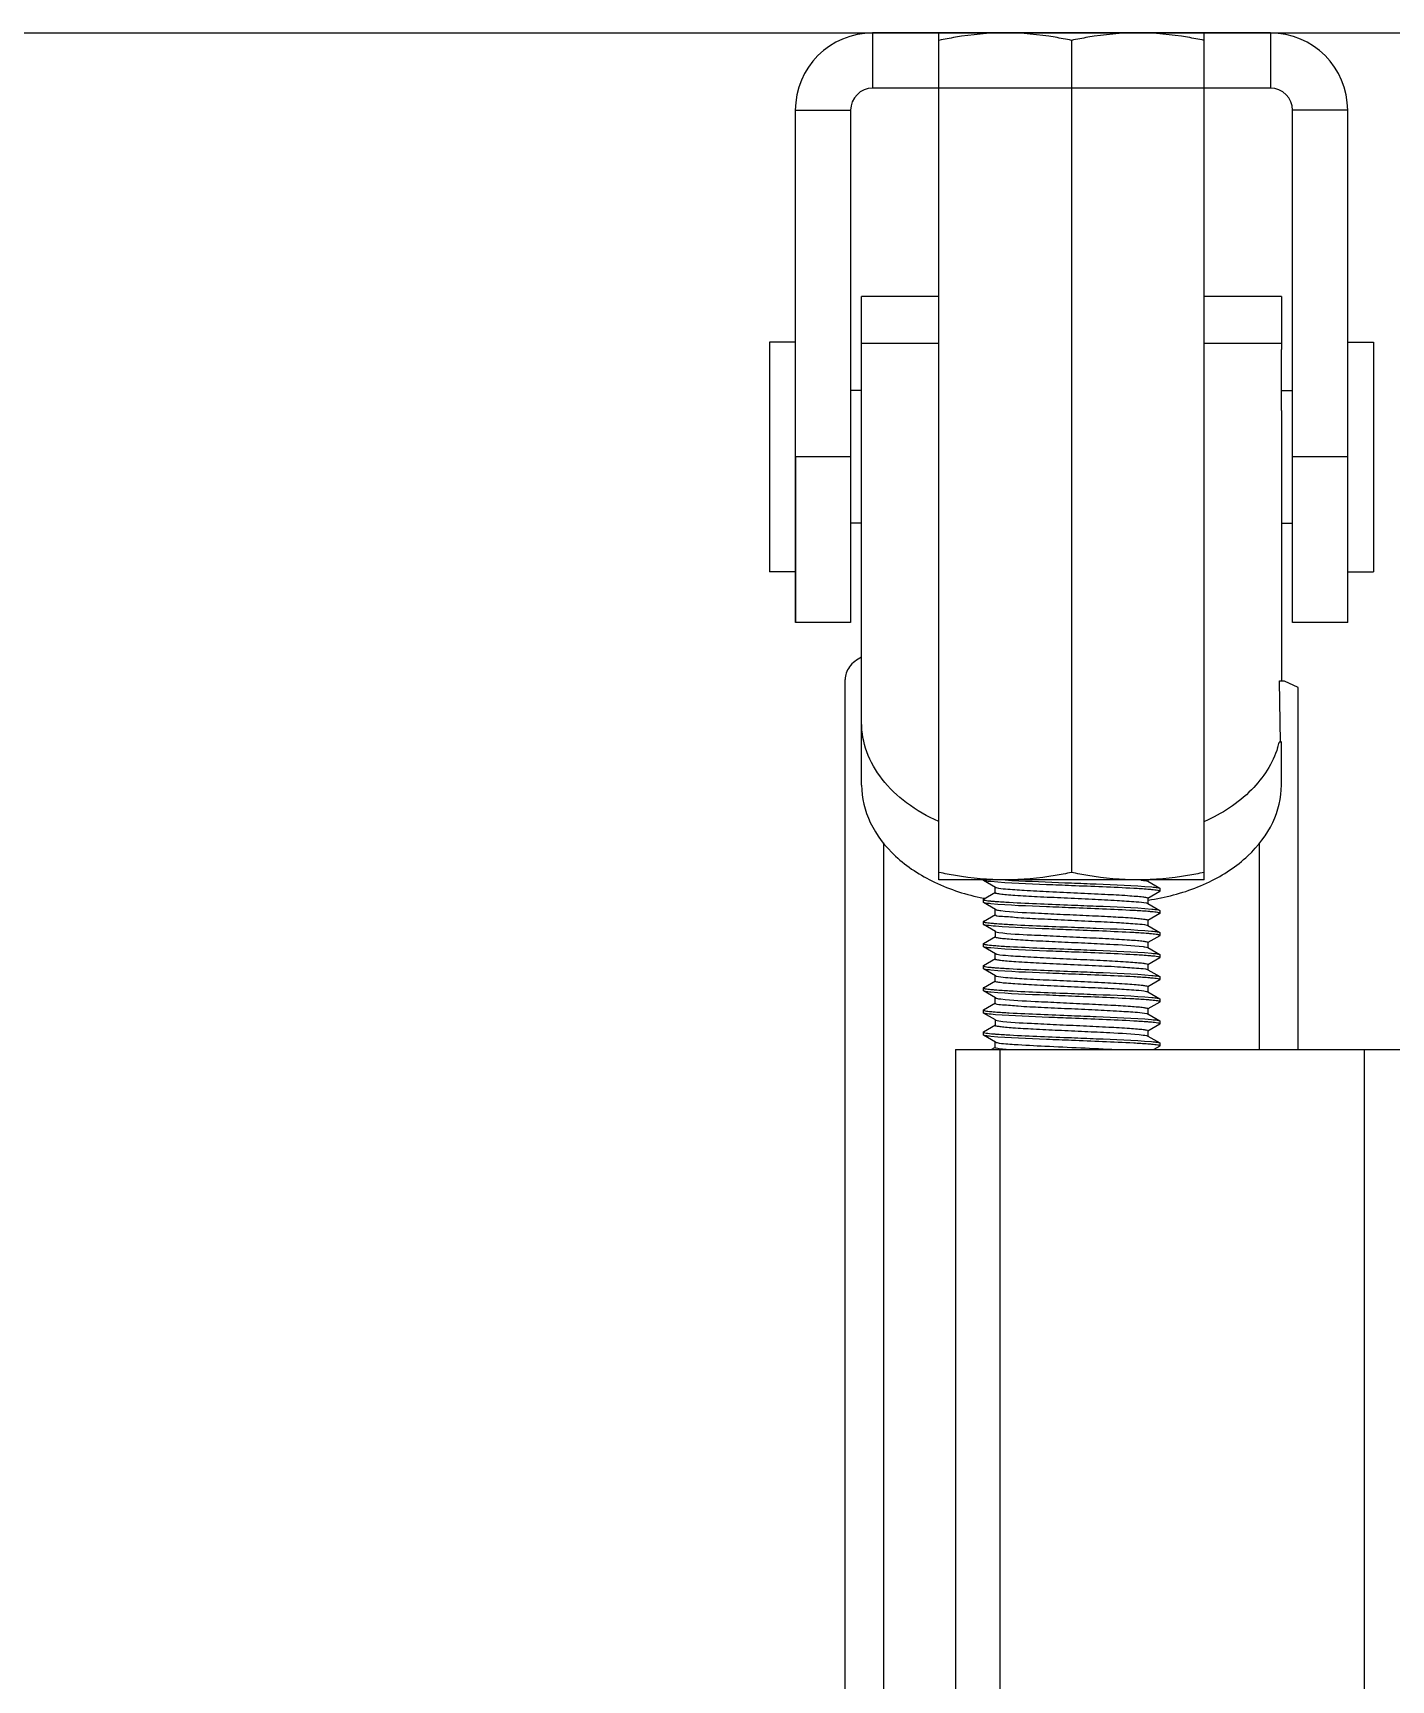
# Model space of a CAD drawing. Extents: x -427546 to -314919, y 698702 to 968782.
# Drawn here: x -418439 to -417811, y 895499 to 896260 of the extents above; entities that cross this region are included whole.
import ezdxf

# ---------------------------------------------------------------- set-up
doc = ezdxf.new("R2010")
doc.units = 0
doc.header["$LTSCALE"] = 1000
doc.header["$MEASUREMENT"] = 0
doc.layers.get('0').update_dxf_attribs({"linetype": 'CONTINUOUS'})
doc.layers.add('BZ', color=2, linetype='CONTINUOUS')

msp = doc.modelspace()

# ---------------------------------------------------------------- linework, layer by layer
for p, q in [((-417866.57, 896260.43), (-418050.57, 896260.43)), ((-418050.57, 896260.43), (-418050.57, 896234.87)), ((-417897.24, 896260.43), (-418019.9, 896260.43)), ((-418019.9, 895868.75), (-418019.9, 896260.43)), ((-417958.57, 896256.97), (-417958.57, 895872.21)), ((-417897.24, 895868.75), (-417897.24, 896260.43)), ((-417866.57, 896260.43), (-417866.57, 896234.87)), ((-417866.57, 896234.87), (-418050.57, 896234.87)), ((-418086.34, 896224.65), (-418060.79, 896224.65)), ((-418086.34, 895987.72), (-418086.34, 896224.65)), ((-418060.79, 896224.65), (-418060.79, 895987.72)), ((-417856.35, 896124.3), (-417856.35, 896224.65)), ((-417830.79, 896224.65), (-417856.35, 896224.65)), ((-417830.79, 895987.72), (-417830.79, 896224.65)), ((-418055.68, 895941.51), (-418055.68, 896138.5)), ((-418019.9, 896138.49), (-418055.68, 896138.49)), ((-417861.46, 896138.49), (-417897.24, 896138.49)), ((-417861.46, 896138.49), (-417861.46, 896114.08)), ((-417856.35, 896073.19), (-417856.35, 896124.3)), ((-418086.34, 896117.5), (-418098.35, 896117.5)), ((-418098.35, 896117.5), (-418098.35, 896011.27)), ((-418019.9, 896116.79), (-418055.68, 896116.79)), ((-417861.46, 896116.79), (-417897.24, 896116.79)), ((-417830.79, 896117.5), (-417818.79, 896117.5)), ((-417818.79, 896117.5), (-417818.79, 896011.27)), ((-417861.46, 896085.81), (-417861.46, 896114.08)), ((-418055.68, 896095.05), (-418060.79, 896095.05)), ((-417861.46, 896095.05), (-417856.35, 896095.05)), ((-417861.46, 896085.81), (-417861.46, 895960.75)), ((-417856.35, 895987.72), (-417856.35, 896073.19)), ((-418060.79, 896064.39), (-418086.34, 896064.39)), ((-418086.34, 896064.39), (-418086.34, 895987.72)), ((-417830.79, 896064.39), (-417856.35, 896064.39)), ((-418055.68, 896033.72), (-418060.79, 896033.72)), ((-417861.46, 896033.72), (-417856.35, 896033.72)), ((-418086.34, 896011.27), (-418098.35, 896011.27)), ((-417830.79, 896011.27), (-417818.79, 896011.27)), ((-418060.79, 895987.72), (-418086.34, 895987.72)), ((-417830.79, 895987.72), (-417856.35, 895987.72)), ((-418063.34, 894247.59), (-418063.34, 895961.39)), ((-417861.95, 895932.48), (-417862.38, 895960.69)), ((-417862.31, 895960.75), (-417860.17, 895960.75)), ((-417859.99, 895960.67), (-417860.17, 895960.75)), ((-417853.79, 895957.68), (-417860.08, 895960.71)), ((-417860.01, 895960.66), (-417859.99, 895960.67)), ((-417853.79, 895919.86), (-417853.79, 895957.68)), ((-418055.68, 895912.6), (-418055.68, 895941.51)), ((-417897.13, 895932.85), (-417897.24, 895932.85)), ((-417861.33, 895932.48), (-417862.57, 895932.48)), ((-417862.53, 895932.46), (-417862.56, 895932.37)), ((-417861.46, 895912.6), (-417861.46, 895932.48)), ((-417853.79, 895790.3), (-417853.79, 895919.86)), ((-418045.45, 894471.37), (-418045.45, 895885.83)), ((-417871.68, 895790.3), (-417871.68, 895885.83)), ((-417897.24, 895868.75), (-418019.9, 895868.75)), ((-417999.36, 895868.52), (-417999.46, 895868.63)), ((-417993.81, 895865.3), (-417999.36, 895868.52)), ((-417993.92, 895862.88), (-417993.92, 895865.43)), ((-417923.45, 895868.18), (-417923.33, 895868.12)), ((-417923.33, 895868.12), (-417917.78, 895864.91)), ((-417923.21, 895868.75), (-417923.21, 895867.99)), ((-417917.78, 895864.91), (-417917.68, 895864.79)), ((-417917.68, 895864.79), (-417917.68, 895863.52)), ((-417999.36, 895859.79), (-417999.46, 895859.68)), ((-417999.46, 895859.68), (-417999.46, 895858.41)), ((-417999.36, 895858.29), (-417999.46, 895858.41)), ((-417999.37, 895860.33), (-417999.3, 895860.32)), ((-417999.36, 895859.79), (-417993.81, 895863.01)), ((-417993.81, 895855.08), (-417999.36, 895858.29)), ((-417999.3, 895860.32), (-417999.16, 895860.29)), ((-417999.16, 895860.29), (-417999.05, 895860.27)), ((-417917.78, 895863.4), (-417923.33, 895860.19)), ((-417923.33, 895857.9), (-417917.78, 895854.68)), ((-417923.21, 895860.32), (-417923.21, 895857.77)), ((-417923.18, 895859.43), (-417923.05, 895859.45)), ((-417917.78, 895863.4), (-417917.68, 895863.52)), ((-417917.25, 895860.44), (-417917.13, 895860.46)), ((-417999.36, 895849.57), (-417999.46, 895849.46)), ((-417999.36, 895849.57), (-417993.81, 895852.78)), ((-417993.92, 895852.66), (-417993.92, 895855.21)), ((-417993.81, 895855.08), (-417993.66, 895855.01)), ((-417917.78, 895853.18), (-417923.33, 895849.97)), ((-417923.21, 895850.1), (-417923.21, 895847.54)), ((-417917.78, 895854.68), (-417917.68, 895854.57)), ((-417917.78, 895853.18), (-417917.68, 895853.29)), ((-417917.68, 895854.57), (-417917.68, 895853.29)), ((-417999.46, 895849.46), (-417999.46, 895848.18)), ((-417999.36, 895848.07), (-417999.46, 895848.18)), ((-417993.81, 895844.86), (-417999.36, 895848.07)), ((-417999.36, 895839.35), (-417993.81, 895842.56)), ((-417993.92, 895844.99), (-417993.92, 895842.43)), ((-417923.33, 895847.67), (-417917.78, 895844.46)), ((-417917.78, 895842.96), (-417923.33, 895839.75)), ((-417917.78, 895844.46), (-417917.68, 895844.35)), ((-417917.78, 895842.96), (-417917.68, 895843.07)), ((-417917.68, 895844.35), (-417917.68, 895843.07)), ((-417999.36, 895839.35), (-417999.46, 895839.24)), ((-417999.46, 895839.24), (-417999.46, 895837.96)), ((-417999.36, 895837.85), (-417999.46, 895837.96)), ((-417993.81, 895834.64), (-417999.36, 895837.85)), ((-417993.92, 895832.21), (-417993.92, 895834.77)), ((-417923.33, 895837.45), (-417917.78, 895834.24)), ((-417923.21, 895839.88), (-417923.21, 895837.32)), ((-417917.78, 895834.24), (-417917.68, 895834.13)), ((-417999.36, 895829.13), (-417999.46, 895829.02)), ((-417999.46, 895829.02), (-417999.46, 895827.74)), ((-417999.36, 895827.63), (-417999.46, 895827.74)), ((-417999.36, 895829.13), (-417993.81, 895832.34)), ((-417993.81, 895824.42), (-417999.36, 895827.63)), ((-417923.45, 895827.29), (-417923.33, 895827.23)), ((-417917.78, 895832.74), (-417923.33, 895829.53)), ((-417923.33, 895827.23), (-417917.78, 895824.02)), ((-417923.21, 895829.66), (-417923.21, 895827.1)), ((-417917.78, 895832.74), (-417917.68, 895832.85)), ((-417917.68, 895834.13), (-417917.68, 895832.85)), ((-417999.36, 895818.91), (-417993.81, 895822.12)), ((-417993.92, 895821.99), (-417993.92, 895824.55)), ((-417917.78, 895822.52), (-417923.33, 895819.3)), ((-417923.21, 895819.43), (-417923.21, 895816.88)), ((-417917.78, 895824.02), (-417917.68, 895823.91)), ((-417917.78, 895822.52), (-417917.68, 895822.63)), ((-417917.68, 895823.91), (-417917.68, 895822.63)), ((-417999.36, 895818.91), (-417999.46, 895818.8)), ((-417999.46, 895818.8), (-417999.46, 895817.52)), ((-417999.36, 895817.41), (-417999.46, 895817.52)), ((-417993.81, 895814.19), (-417999.36, 895817.41)), ((-417999.36, 895808.69), (-417993.81, 895811.9)), ((-417993.92, 895811.77), (-417993.92, 895814.32)), ((-417993.81, 895814.19), (-417993.66, 895814.12)), ((-417923.33, 895817.01), (-417917.78, 895813.8)), ((-417917.78, 895812.29), (-417923.33, 895809.08)), ((-417917.78, 895813.8), (-417917.68, 895813.69)), ((-417917.78, 895812.29), (-417917.68, 895812.41)), ((-417917.68, 895813.68), (-417917.68, 895812.41)), ((-417999.36, 895808.69), (-417999.46, 895808.57)), ((-417999.46, 895808.57), (-417999.46, 895807.3)), ((-417999.36, 895807.18), (-417999.46, 895807.3)), ((-417993.81, 895803.97), (-417999.36, 895807.18)), ((-417993.92, 895804.1), (-417993.92, 895801.55)), ((-417923.33, 895806.79), (-417917.78, 895803.57)), ((-417923.21, 895809.21), (-417923.21, 895806.66)), ((-417999.36, 895798.46), (-417999.46, 895798.35)), ((-417999.46, 895798.35), (-417999.46, 895797.07)), ((-417999.36, 895796.96), (-417999.46, 895797.07)), ((-417999.36, 895798.46), (-417993.81, 895801.68)), ((-417993.81, 895793.75), (-417999.36, 895796.96)), ((-417917.78, 895802.07), (-417923.33, 895798.86)), ((-417923.33, 895796.56), (-417917.78, 895793.35)), ((-417923.21, 895798.99), (-417923.21, 895796.43)), ((-417917.78, 895803.57), (-417917.68, 895803.46)), ((-417917.78, 895802.07), (-417917.68, 895802.19)), ((-417917.68, 895803.46), (-417917.68, 895802.18)), ((-418012.23, 895790.3), (-417802.68, 895790.3)), ((-418012.23, 895790.3), (-418012.23, 894093.48)), ((-417995.8, 895790.3), (-417993.81, 895791.45)), ((-417993.92, 895791.32), (-417993.92, 895793.88)), ((-417991.79, 895790.3), (-417991.79, 894093.48)), ((-417917.78, 895791.85), (-417920.45, 895790.3)), ((-417917.78, 895793.35), (-417917.68, 895793.24)), ((-417917.78, 895791.85), (-417917.68, 895791.96)), ((-417917.68, 895793.24), (-417917.68, 895791.96)), ((-417823.13, 895790.3), (-417823.13, 894093.48))]:
    msp.add_line(p, q)
for centre, radius, start, end in [((-418050.57, 896224.65), 35.78, 90, 180), ((-417866.57, 896224.65), 35.78, 0, 90), ((-418050.57, 896224.65), 10.22, 90, 180), ((-417866.57, 896224.65), 10.22, 0, 90), ((-417901.85, 895941.88), 40.43, 342.89895, 346.39125), ((-417934.15, 895798.67), 70.44, 83.66895, 84.22316), ((-417979.66, 895961.52), 103.09, 259.15921, 259.46716), ((-417985.29, 895969.11), 110.62, 264.5118, 265.55334), ((-417932.24, 895749.47), 115.25, 84.63776, 85.54388), ((-417937.64, 895962.39), 103.98, 278.06431, 281.30932), ((-417932.34, 895738.07), 116.44, 84.669, 85.54296), ((-417985.35, 895958.18), 109.91, 264.49104, 265.55599), ((-417924.75, 895844.06), 3.9, 73.85887, 74.90685), ((-417932.39, 895727.19), 117.1, 84.68531, 85.54188), ((-417981.58, 895994.24), 156.34, 265.45034, 265.57659), ((-417985.33, 895937.87), 110.05, 264.49217, 265.55859), ((-417932.25, 895718.61), 115.45, 84.64426, 85.54303), ((-417932.24, 895708.59), 115.25, 84.63776, 85.54388), ((-417985.29, 895928.22), 110.62, 264.5118, 265.55334), ((-417932.34, 895697.18), 116.44, 84.669, 85.54296), ((-417985.35, 895917.3), 109.91, 264.49104, 265.55599), ((-417924.75, 895803.17), 3.9, 73.85887, 74.90685), ((-417981.58, 895953.35), 156.34, 265.45034, 265.57659), ((-417932.39, 895686.3), 117.1, 84.68531, 85.54188), ((-417932.25, 895677.73), 115.45, 84.64426, 85.54303)]:
    msp.add_arc(centre, radius, start, end)
for points, knots in [([(-417989.23, 896260.43), (-417996.95, 896260.43), (-418007.26, 896259.44), (-418017.37, 896257.5), (-418019.9, 896256.97)], [0, 0, 0, 0, 0.749211, 1, 1, 1, 1]), ([(-417958.57, 896256.97), (-417961.1, 896257.5), (-417971.21, 896259.44), (-417981.52, 896260.43), (-417989.23, 896260.43)], [0, 0, 0, 0, 0.250789, 1, 1, 1, 1]), ([(-417927.9, 896260.43), (-417935.62, 896260.43), (-417945.93, 896259.44), (-417956.04, 896257.5), (-417958.57, 896256.97)], [0, 0, 0, 0, 0.749211, 1, 1, 1, 1]), ([(-417897.24, 896256.97), (-417899.76, 896257.5), (-417909.88, 896259.44), (-417920.19, 896260.43), (-417927.9, 896260.43)], [0, 0, 0, 0, 0.250789, 1, 1, 1, 1]), ([(-418055.73, 895971.74), (-418057.88, 895970.68), (-418061.63, 895967.94), (-418063.34, 895963.44), (-418063.34, 895961.39)], [0, 0, 0, 0, 0.538137, 1, 1, 1, 1]), ([(-417862.38, 895960.69), (-417862.38, 895960.7), (-417862.36, 895960.73), (-417862.33, 895960.75), (-417862.31, 895960.75)], [0, 0, 0, 0, 0.336031, 1, 1, 1, 1]), ([(-418020.02, 895895.71), (-418025.25, 895898.05), (-418034.87, 895903.55), (-418046.48, 895914.57), (-418053.93, 895927.46), (-418055.68, 895936.94), (-418055.68, 895941.51)], [0, 0, 0, 0, 0.28083, 0.538855, 0.77586, 1, 1, 1, 1]), ([(-417863.21, 895929.99), (-417865.46, 895922.67), (-417874.9, 895908.31), (-417889.1, 895899.29), (-417897.11, 895895.71)], [0, 0, 0, 0, 0.466075, 1, 1, 1, 1]), ([(-418055.68, 895912.6), (-418055.68, 895906.67), (-418052.62, 895894.13), (-418040.18, 895878.35), (-418021.76, 895866.47), (-418007.14, 895861.85), (-417999.37, 895860.33)], [0, 0, 0, 0, 0.215322, 0.450095, 0.712861, 1, 1, 1, 1]), ([(-417917.13, 895860.46), (-417909.44, 895862.01), (-417894.97, 895866.67), (-417876.76, 895878.56), (-417864.48, 895894.26), (-417861.46, 895906.7), (-417861.46, 895912.6)], [0, 0, 0, 0, 0.287034, 0.549657, 0.784456, 1, 1, 1, 1]), ([(-417989.23, 895868.75), (-417996.95, 895868.75), (-418007.26, 895869.74), (-418017.37, 895871.68), (-418019.9, 895872.21)], [0, 0, 0, 0, 0.749211, 1, 1, 1, 1]), ([(-417995.87, 895867.94), (-417996.31, 895867.98), (-417997.46, 895868.15), (-417998.72, 895868.15), (-417999.36, 895868.52)], [0, 0, 0, 0, 0.378132, 1, 1, 1, 1]), ([(-417958.57, 895866.07), (-417962.43, 895866.23), (-417974.86, 895866.76), (-417987.32, 895867.11), (-417995.87, 895867.94)], [0, 0, 0, 0, 0.310323, 1, 1, 1, 1]), ([(-417993.81, 895865.3), (-417993.77, 895865.28), (-417993.66, 895865.23), (-417993.55, 895865.2), (-417993.49, 895865.18)], [0, 0, 0, 0, 0.429478, 1, 1, 1, 1]), ([(-417993.49, 895865.18), (-417992.07, 895864.76), (-417987.66, 895864.5), (-417979.48, 895863.84), (-417968.37, 895863.34), (-417955.92, 895862.76), (-417943.87, 895862.19), (-417934.73, 895861.71), (-417929.01, 895861.26), (-417925.89, 895861.02), (-417924.42, 895860.69), (-417923.21, 895860.55), (-417923.21, 895860.32)], [0, 0, 0, 0, 0.063162, 0.185571, 0.350627, 0.535705, 0.715395, 0.865028, 0.921933, 0.964141, 0.990304, 1, 1, 1, 1]), ([(-417989.32, 895868.73), (-417987.19, 895868.61), (-417976.94, 895868.07), (-417966.69, 895867.67), (-417958.57, 895867.35)], [0, 0, 0, 0, 0.207728, 1, 1, 1, 1]), ([(-417958.57, 895872.21), (-417961.1, 895871.68), (-417971.21, 895869.74), (-417981.52, 895868.75), (-417989.23, 895868.75)], [0, 0, 0, 0, 0.250789, 1, 1, 1, 1]), ([(-417927.9, 895868.75), (-417935.62, 895868.75), (-417945.93, 895869.74), (-417956.04, 895871.68), (-417958.57, 895872.21)], [0, 0, 0, 0, 0.749211, 1, 1, 1, 1]), ([(-417958.57, 895867.35), (-417954.75, 895867.2), (-417942.38, 895866.67), (-417930, 895866.31), (-417921.48, 895865.5)], [0, 0, 0, 0, 0.308852, 1, 1, 1, 1]), ([(-417923.28, 895864.38), (-417925.45, 895864.55), (-417937.2, 895865.26), (-417948.97, 895865.69), (-417958.57, 895866.07)], [0, 0, 0, 0, 0.18453, 1, 1, 1, 1]), ([(-417897.24, 895872.21), (-417899.76, 895871.68), (-417909.88, 895869.74), (-417920.19, 895868.75), (-417927.9, 895868.75)], [0, 0, 0, 0, 0.250789, 1, 1, 1, 1]), ([(-417926.38, 895868.68), (-417926.04, 895868.64), (-417925.06, 895868.51), (-417924.05, 895868.41), (-417923.45, 895868.18)], [0, 0, 0, 0, 0.350941, 1, 1, 1, 1]), ([(-417921.48, 895865.5), (-417921.01, 895865.46), (-417919.79, 895865.28), (-417918.45, 895865.3), (-417917.78, 895864.91)], [0, 0, 0, 0, 0.37931, 1, 1, 1, 1]), ([(-417999.46, 895859.68), (-417999.46, 895859.63), (-417999.3, 895859.52), (-417999.16, 895859.49), (-417999.06, 895859.46)], [0, 0, 0, 0, 0.322005, 1, 1, 1, 1]), ([(-417995.9, 895857.72), (-417996.34, 895857.76), (-417997.48, 895857.93), (-417998.73, 895857.93), (-417999.36, 895858.29)], [0, 0, 0, 0, 0.377931, 1, 1, 1, 1]), ([(-417999.06, 895859.46), (-417998.9, 895859.41), (-417997.84, 895859.19), (-417996.77, 895859.08), (-417995.87, 895859)], [0, 0, 0, 0, 0.159397, 1, 1, 1, 1]), ([(-417958.57, 895855.85), (-417962.44, 895856), (-417974.88, 895856.54), (-417987.35, 895856.89), (-417995.9, 895857.72)], [0, 0, 0, 0, 0.310595, 1, 1, 1, 1]), ([(-417993.92, 895862.88), (-417993.92, 895862.65), (-417992.75, 895862.51), (-417991.31, 895862.19), (-417988.27, 895861.95), (-417982.67, 895861.5), (-417973.71, 895861.03), (-417961.84, 895860.47), (-417949.51, 895859.9), (-417938.39, 895859.38), (-417930, 895858.77), (-417925.44, 895858.45), (-417923.88, 895858.08)], [0, 0, 0, 0, 0.00951, 0.035123, 0.076469, 0.132247, 0.279239, 0.456494, 0.640275, 0.805971, 0.931424, 1, 1, 1, 1]), ([(-417993.86, 895858.82), (-417991.7, 895858.65), (-417979.94, 895857.94), (-417968.17, 895857.51), (-417958.57, 895857.13)], [0, 0, 0, 0, 0.184455, 1, 1, 1, 1]), ([(-417958.57, 895857.13), (-417954.75, 895856.98), (-417942.38, 895856.45), (-417929.99, 895856.08), (-417921.47, 895855.28)], [0, 0, 0, 0, 0.308927, 1, 1, 1, 1]), ([(-417923.88, 895858.08), (-417923.76, 895858.06), (-417923.58, 895858), (-417923.39, 895857.94), (-417923.33, 895857.9)], [0, 0, 0, 0, 0.59312, 1, 1, 1, 1]), ([(-417918.14, 895863.76), (-417918.32, 895863.81), (-417919.42, 895864.03), (-417920.54, 895864.13), (-417921.47, 895864.22)], [0, 0, 0, 0, 0.163145, 1, 1, 1, 1]), ([(-417917.68, 895863.52), (-417917.68, 895863.57), (-417917.87, 895863.69), (-417918.03, 895863.73), (-417918.14, 895863.76)], [0, 0, 0, 0, 0.315061, 1, 1, 1, 1]), ([(-417993.92, 895852.66), (-417993.92, 895852.63), (-417993.89, 895852.58), (-417993.85, 895852.55), (-417993.82, 895852.53)], [0, 0, 0, 0, 0.402304, 1, 1, 1, 1]), ([(-417993.82, 895852.53), (-417992.87, 895851.97), (-417989.09, 895851.99), (-417982.19, 895851.14), (-417971.99, 895850.76), (-417960.16, 895850.16), (-417948.1, 895849.61), (-417937.38, 895849.11), (-417929.44, 895848.49), (-417925.16, 895848.21), (-417923.73, 895847.82)], [0, 0, 0, 0, 0.046973, 0.152409, 0.303029, 0.479455, 0.658932, 0.818305, 0.937036, 1, 1, 1, 1]), ([(-417993.66, 895855.01), (-417993.54, 895854.97), (-417992.76, 895854.76), (-417991.97, 895854.66), (-417991.3, 895854.58)], [0, 0, 0, 0, 0.158312, 1, 1, 1, 1]), ([(-417991.3, 895854.58), (-417986.01, 895853.94), (-417976.84, 895853.55), (-417963.66, 895852.88), (-417952.01, 895852.36), (-417941.17, 895851.83), (-417933.13, 895851.38), (-417928.17, 895850.97), (-417925.5, 895850.74), (-417924.23, 895850.45), (-417923.21, 895850.3), (-417923.21, 895850.1)], [0, 0, 0, 0, 0.234088, 0.402448, 0.579889, 0.745639, 0.880314, 0.930897, 0.968237, 0.991317, 1, 1, 1, 1]), ([(-417923.29, 895854.16), (-417925.46, 895854.33), (-417937.21, 895855.04), (-417948.98, 895855.47), (-417958.57, 895855.85)], [0, 0, 0, 0, 0.184554, 1, 1, 1, 1]), ([(-417918.1, 895853.53), (-417918.28, 895853.58), (-417919.41, 895853.81), (-417920.56, 895853.91), (-417921.52, 895854)], [0, 0, 0, 0, 0.159617, 1, 1, 1, 1]), ([(-417921.47, 895855.28), (-417921, 895855.23), (-417919.78, 895855.06), (-417918.45, 895855.07), (-417917.78, 895854.68)], [0, 0, 0, 0, 0.379296, 1, 1, 1, 1]), ([(-417917.68, 895853.29), (-417917.68, 895853.35), (-417917.85, 895853.46), (-417917.99, 895853.5), (-417918.1, 895853.53)], [0, 0, 0, 0, 0.317967, 1, 1, 1, 1]), ([(-417999.46, 895849.46), (-417999.46, 895849.41), (-417999.31, 895849.31), (-417999.18, 895849.27), (-417999.09, 895849.24)], [0, 0, 0, 0, 0.324871, 1, 1, 1, 1]), ([(-417993.81, 895847.32), (-417995.08, 895847.42), (-417996.89, 895847.67), (-417998.85, 895847.78), (-417999.36, 895848.07)], [0, 0, 0, 0, 0.683734, 1, 1, 1, 1]), ([(-417999.09, 895849.24), (-417998.93, 895849.19), (-417997.87, 895848.97), (-417996.8, 895848.87), (-417995.9, 895848.78)], [0, 0, 0, 0, 0.157623, 1, 1, 1, 1]), ([(-417993.92, 895842.43), (-417993.92, 895842.23), (-417992.88, 895842.08), (-417991.57, 895841.79), (-417988.83, 895841.55), (-417983.74, 895841.13), (-417975.52, 895840.68), (-417964.47, 895840.14), (-417952.67, 895839.62), (-417939.55, 895838.93), (-417930.49, 895838.58), (-417925.35, 895837.89)], [0, 0, 0, 0, 0.00884, 0.032379, 0.070466, 0.122006, 0.258971, 0.426878, 0.605536, 0.773444, 1, 1, 1, 1]), ([(-417993.86, 895848.6), (-417991.7, 895848.43), (-417979.94, 895847.72), (-417968.17, 895847.29), (-417958.57, 895846.91)], [0, 0, 0, 0, 0.184436, 1, 1, 1, 1]), ([(-417958.57, 895845.63), (-417962.07, 895845.77), (-417973.82, 895846.25), (-417985.58, 895846.67), (-417993.81, 895847.32)], [0, 0, 0, 0, 0.297863, 1, 1, 1, 1]), ([(-417993.81, 895844.86), (-417993.74, 895844.82), (-417993.23, 895844.63), (-417992.69, 895844.55), (-417992.23, 895844.48)], [0, 0, 0, 0, 0.147905, 1, 1, 1, 1]), ([(-417992.23, 895844.48), (-417987.24, 895843.73), (-417978.3, 895843.43), (-417965.27, 895842.72), (-417953.32, 895842.2), (-417942.07, 895841.65), (-417933.66, 895841.2), (-417928.44, 895840.77), (-417925.63, 895840.54), (-417924.29, 895840.23), (-417923.21, 895840.09), (-417923.21, 895839.88)], [0, 0, 0, 0, 0.218787, 0.386207, 0.566108, 0.736243, 0.875583, 0.928118, 0.966979, 0.991, 1, 1, 1, 1]), ([(-417958.57, 895846.91), (-417954.76, 895846.75), (-417942.4, 895846.23), (-417930.03, 895845.86), (-417921.52, 895845.06)], [0, 0, 0, 0, 0.308576, 1, 1, 1, 1]), ([(-417923.29, 895843.93), (-417925.46, 895844.1), (-417937.21, 895844.82), (-417948.98, 895845.25), (-417958.57, 895845.63)], [0, 0, 0, 0, 0.184575, 1, 1, 1, 1]), ([(-417923.66, 895847.8), (-417923.6, 895847.78), (-417923.48, 895847.75), (-417923.37, 895847.7), (-417923.33, 895847.67)], [0, 0, 0, 0, 0.572041, 1, 1, 1, 1]), ([(-417918.15, 895843.32), (-417918.33, 895843.37), (-417919.46, 895843.59), (-417920.59, 895843.7), (-417921.55, 895843.79)], [0, 0, 0, 0, 0.163234, 1, 1, 1, 1]), ([(-417921.52, 895845.06), (-417921.04, 895845.02), (-417919.81, 895844.84), (-417918.46, 895844.86), (-417917.78, 895844.46)], [0, 0, 0, 0, 0.37952, 1, 1, 1, 1]), ([(-417917.68, 895843.07), (-417917.68, 895843.13), (-417917.88, 895843.25), (-417918.03, 895843.29), (-417918.15, 895843.32)], [0, 0, 0, 0, 0.313847, 1, 1, 1, 1]), ([(-417999.46, 895839.24), (-417999.46, 895839.19), (-417998.99, 895838.85), (-417998.51, 895838.88), (-417998.07, 895838.81)], [0, 0, 0, 0, 0.093121, 1, 1, 1, 1]), ([(-417995.9, 895837.28), (-417996.34, 895837.32), (-417997.48, 895837.48), (-417998.73, 895837.48), (-417999.36, 895837.85)], [0, 0, 0, 0, 0.377935, 1, 1, 1, 1]), ([(-417998.07, 895838.81), (-417997.81, 895838.77), (-417996.45, 895838.59), (-417995.09, 895838.48), (-417993.98, 895838.39)], [0, 0, 0, 0, 0.190828, 1, 1, 1, 1]), ([(-417958.57, 895835.41), (-417962.43, 895835.56), (-417974.88, 895836.09), (-417987.35, 895836.44), (-417995.9, 895837.28)], [0, 0, 0, 0, 0.310578, 1, 1, 1, 1]), ([(-417993.81, 895834.64), (-417993.71, 895834.58), (-417993.43, 895834.49), (-417993.15, 895834.42), (-417992.97, 895834.39)], [0, 0, 0, 0, 0.388593, 1, 1, 1, 1]), ([(-417993.64, 895838.36), (-417991.47, 895838.19), (-417979.78, 895837.49), (-417968.09, 895837.06), (-417958.57, 895836.68)], [0, 0, 0, 0, 0.18595, 1, 1, 1, 1]), ([(-417992.97, 895834.39), (-417991.28, 895834.05), (-417986.55, 895833.7), (-417977.97, 895833.12), (-417966.85, 895832.59), (-417954.64, 895832.03), (-417942.97, 895831.48), (-417934.2, 895831.01), (-417928.73, 895830.57), (-417925.76, 895830.33), (-417924.36, 895830.02), (-417923.21, 895829.87), (-417923.21, 895829.66)], [0, 0, 0, 0, 0.074051, 0.202548, 0.368862, 0.551322, 0.726125, 0.870472, 0.925123, 0.96561, 0.990669, 1, 1, 1, 1]), ([(-417958.57, 895836.68), (-417954.76, 895836.53), (-417942.42, 895836.01), (-417930.05, 895835.64), (-417921.55, 895834.84)], [0, 0, 0, 0, 0.308379, 1, 1, 1, 1]), ([(-417923.28, 895833.71), (-417925.45, 895833.88), (-417937.2, 895834.59), (-417948.97, 895835.02), (-417958.57, 895835.41)], [0, 0, 0, 0, 0.184524, 1, 1, 1, 1]), ([(-417925.35, 895837.89), (-417925.1, 895837.86), (-417924.43, 895837.74), (-417923.71, 895837.67), (-417923.33, 895837.45)], [0, 0, 0, 0, 0.360643, 1, 1, 1, 1]), ([(-417921.55, 895834.84), (-417921.06, 895834.8), (-417919.82, 895834.62), (-417918.46, 895834.64), (-417917.78, 895834.24)], [0, 0, 0, 0, 0.379704, 1, 1, 1, 1]), ([(-417999.46, 895829.02), (-417999.46, 895828.97), (-417999.3, 895828.86), (-417999.17, 895828.82), (-417999.07, 895828.79)], [0, 0, 0, 0, 0.322656, 1, 1, 1, 1]), ([(-417995.87, 895827.05), (-417996.31, 895827.1), (-417997.46, 895827.26), (-417998.72, 895827.26), (-417999.36, 895827.63)], [0, 0, 0, 0, 0.378132, 1, 1, 1, 1]), ([(-417999.07, 895828.79), (-417998.91, 895828.75), (-417997.86, 895828.52), (-417996.79, 895828.42), (-417995.9, 895828.33)], [0, 0, 0, 0, 0.159145, 1, 1, 1, 1]), ([(-417958.57, 895825.18), (-417962.43, 895825.34), (-417974.86, 895825.87), (-417987.32, 895826.22), (-417995.87, 895827.05)], [0, 0, 0, 0, 0.310323, 1, 1, 1, 1]), ([(-417993.92, 895832.21), (-417993.92, 895831.98), (-417992.68, 895831.84), (-417991.18, 895831.5), (-417987.98, 895831.26), (-417982.11, 895830.8), (-417972.79, 895830.32), (-417960.53, 895829.75), (-417947.98, 895829.15), (-417936.88, 895828.68), (-417928.96, 895827.93), (-417924.71, 895827.79), (-417923.45, 895827.29)], [0, 0, 0, 0, 0.009911, 0.036684, 0.079861, 0.138026, 0.290611, 0.473012, 0.659513, 0.823824, 0.942824, 1, 1, 1, 1]), ([(-417993.86, 895828.16), (-417991.69, 895827.99), (-417979.93, 895827.27), (-417968.16, 895826.84), (-417958.57, 895826.46)], [0, 0, 0, 0, 0.184477, 1, 1, 1, 1]), ([(-417918.09, 895833.08), (-417918.27, 895833.13), (-417919.39, 895833.36), (-417920.52, 895833.47), (-417921.48, 895833.56)], [0, 0, 0, 0, 0.159226, 1, 1, 1, 1]), ([(-417917.68, 895832.85), (-417917.68, 895832.9), (-417917.85, 895833.01), (-417917.99, 895833.05), (-417918.09, 895833.08)], [0, 0, 0, 0, 0.318631, 1, 1, 1, 1]), ([(-417993.92, 895821.99), (-417993.92, 895821.77), (-417992.75, 895821.63), (-417991.31, 895821.3), (-417988.27, 895821.06), (-417982.67, 895820.62), (-417973.71, 895820.14), (-417961.84, 895819.58), (-417949.51, 895819.01), (-417938.39, 895818.49), (-417930, 895817.89), (-417925.44, 895817.57), (-417923.88, 895817.19)], [0, 0, 0, 0, 0.00951, 0.035123, 0.076469, 0.132247, 0.279239, 0.456494, 0.640275, 0.805971, 0.931424, 1, 1, 1, 1]), ([(-417993.81, 895824.42), (-417993.77, 895824.39), (-417993.66, 895824.34), (-417993.55, 895824.31), (-417993.49, 895824.29)], [0, 0, 0, 0, 0.429478, 1, 1, 1, 1]), ([(-417993.49, 895824.29), (-417992.07, 895823.87), (-417987.66, 895823.61), (-417979.48, 895822.95), (-417968.37, 895822.45), (-417955.92, 895821.87), (-417943.87, 895821.3), (-417934.73, 895820.82), (-417929.01, 895820.38), (-417925.89, 895820.13), (-417924.42, 895819.8), (-417923.21, 895819.66), (-417923.21, 895819.43)], [0, 0, 0, 0, 0.063162, 0.185571, 0.350627, 0.535705, 0.715395, 0.865028, 0.921933, 0.964141, 0.990304, 1, 1, 1, 1]), ([(-417958.57, 895826.46), (-417954.75, 895826.31), (-417942.38, 895825.78), (-417930, 895825.42), (-417921.48, 895824.61)], [0, 0, 0, 0, 0.308852, 1, 1, 1, 1]), ([(-417923.28, 895823.49), (-417925.45, 895823.66), (-417937.2, 895824.37), (-417948.97, 895824.8), (-417958.57, 895825.18)], [0, 0, 0, 0, 0.18453, 1, 1, 1, 1]), ([(-417921.48, 895824.61), (-417921.01, 895824.57), (-417919.79, 895824.4), (-417918.45, 895824.41), (-417917.78, 895824.02)], [0, 0, 0, 0, 0.37931, 1, 1, 1, 1]), ([(-417918.14, 895822.87), (-417918.32, 895822.92), (-417919.42, 895823.14), (-417920.54, 895823.25), (-417921.47, 895823.33)], [0, 0, 0, 0, 0.163145, 1, 1, 1, 1]), ([(-417917.68, 895822.63), (-417917.68, 895822.69), (-417917.87, 895822.8), (-417918.03, 895822.84), (-417918.14, 895822.87)], [0, 0, 0, 0, 0.315061, 1, 1, 1, 1]), ([(-417999.46, 895818.8), (-417999.46, 895818.75), (-417999.3, 895818.64), (-417999.16, 895818.6), (-417999.06, 895818.57)], [0, 0, 0, 0, 0.322005, 1, 1, 1, 1]), ([(-417995.9, 895816.83), (-417996.34, 895816.88), (-417997.48, 895817.04), (-417998.73, 895817.04), (-417999.36, 895817.41)], [0, 0, 0, 0, 0.377931, 1, 1, 1, 1]), ([(-417999.06, 895818.57), (-417998.9, 895818.52), (-417997.84, 895818.3), (-417996.77, 895818.2), (-417995.87, 895818.11)], [0, 0, 0, 0, 0.159397, 1, 1, 1, 1]), ([(-417958.57, 895814.96), (-417962.44, 895815.12), (-417974.88, 895815.65), (-417987.35, 895816), (-417995.9, 895816.83)], [0, 0, 0, 0, 0.310595, 1, 1, 1, 1]), ([(-417993.92, 895811.77), (-417993.92, 895811.74), (-417993.89, 895811.69), (-417993.85, 895811.66), (-417993.82, 895811.64)], [0, 0, 0, 0, 0.402304, 1, 1, 1, 1]), ([(-417993.86, 895817.93), (-417991.7, 895817.76), (-417979.94, 895817.05), (-417968.17, 895816.62), (-417958.57, 895816.24)], [0, 0, 0, 0, 0.184455, 1, 1, 1, 1]), ([(-417993.82, 895811.64), (-417992.87, 895811.08), (-417989.09, 895811.11), (-417982.19, 895810.25), (-417971.99, 895809.88), (-417960.16, 895809.27), (-417948.1, 895808.73), (-417937.38, 895808.22), (-417929.44, 895807.61), (-417925.16, 895807.32), (-417923.73, 895806.94)], [0, 0, 0, 0, 0.046973, 0.152409, 0.303029, 0.479455, 0.658932, 0.818305, 0.937036, 1, 1, 1, 1]), ([(-417993.66, 895814.12), (-417993.54, 895814.08), (-417992.76, 895813.87), (-417991.97, 895813.77), (-417991.3, 895813.69)], [0, 0, 0, 0, 0.158312, 1, 1, 1, 1]), ([(-417991.3, 895813.69), (-417986.01, 895813.05), (-417976.84, 895812.66), (-417963.66, 895811.99), (-417952.01, 895811.47), (-417941.17, 895810.94), (-417933.13, 895810.49), (-417928.17, 895810.08), (-417925.5, 895809.85), (-417924.23, 895809.56), (-417923.21, 895809.41), (-417923.21, 895809.21)], [0, 0, 0, 0, 0.234088, 0.402448, 0.579889, 0.745639, 0.880314, 0.930897, 0.968237, 0.991317, 1, 1, 1, 1]), ([(-417958.57, 895816.24), (-417954.75, 895816.09), (-417942.38, 895815.56), (-417929.99, 895815.2), (-417921.47, 895814.39)], [0, 0, 0, 0, 0.308927, 1, 1, 1, 1]), ([(-417923.29, 895813.27), (-417925.46, 895813.44), (-417937.21, 895814.15), (-417948.98, 895814.58), (-417958.57, 895814.96)], [0, 0, 0, 0, 0.184554, 1, 1, 1, 1]), ([(-417923.88, 895817.19), (-417923.76, 895817.17), (-417923.58, 895817.12), (-417923.39, 895817.05), (-417923.33, 895817.01)], [0, 0, 0, 0, 0.59312, 1, 1, 1, 1]), ([(-417918.1, 895812.64), (-417918.28, 895812.69), (-417919.41, 895812.92), (-417920.56, 895813.03), (-417921.52, 895813.12)], [0, 0, 0, 0, 0.159617, 1, 1, 1, 1]), ([(-417921.47, 895814.39), (-417921, 895814.35), (-417919.78, 895814.17), (-417918.45, 895814.18), (-417917.78, 895813.8)], [0, 0, 0, 0, 0.379296, 1, 1, 1, 1]), ([(-417917.68, 895812.41), (-417917.68, 895812.46), (-417917.85, 895812.57), (-417917.99, 895812.61), (-417918.1, 895812.64)], [0, 0, 0, 0, 0.317967, 1, 1, 1, 1]), ([(-417999.46, 895808.57), (-417999.46, 895808.53), (-417999.31, 895808.42), (-417999.18, 895808.38), (-417999.09, 895808.35)], [0, 0, 0, 0, 0.324871, 1, 1, 1, 1]), ([(-417993.81, 895806.43), (-417995.08, 895806.53), (-417996.89, 895806.78), (-417998.85, 895806.89), (-417999.36, 895807.18)], [0, 0, 0, 0, 0.683734, 1, 1, 1, 1]), ([(-417999.09, 895808.35), (-417998.93, 895808.31), (-417997.87, 895808.08), (-417996.8, 895807.98), (-417995.9, 895807.89)], [0, 0, 0, 0, 0.157623, 1, 1, 1, 1]), ([(-417993.86, 895807.71), (-417991.7, 895807.54), (-417979.94, 895806.83), (-417968.17, 895806.4), (-417958.57, 895806.02)], [0, 0, 0, 0, 0.184436, 1, 1, 1, 1]), ([(-417958.57, 895804.74), (-417962.07, 895804.88), (-417973.82, 895805.36), (-417985.58, 895805.78), (-417993.81, 895806.43)], [0, 0, 0, 0, 0.297863, 1, 1, 1, 1]), ([(-417993.81, 895803.97), (-417993.74, 895803.93), (-417993.23, 895803.74), (-417992.69, 895803.67), (-417992.23, 895803.6)], [0, 0, 0, 0, 0.147905, 1, 1, 1, 1]), ([(-417958.57, 895806.02), (-417954.76, 895805.87), (-417942.4, 895805.34), (-417930.03, 895804.97), (-417921.52, 895804.17)], [0, 0, 0, 0, 0.308576, 1, 1, 1, 1]), ([(-417923.29, 895803.05), (-417925.46, 895803.22), (-417937.21, 895803.93), (-417948.98, 895804.36), (-417958.57, 895804.74)], [0, 0, 0, 0, 0.184575, 1, 1, 1, 1]), ([(-417923.66, 895806.92), (-417923.6, 895806.9), (-417923.48, 895806.86), (-417923.37, 895806.81), (-417923.33, 895806.79)], [0, 0, 0, 0, 0.572041, 1, 1, 1, 1]), ([(-417921.52, 895804.17), (-417921.04, 895804.13), (-417919.81, 895803.95), (-417918.46, 895803.97), (-417917.78, 895803.57)], [0, 0, 0, 0, 0.37952, 1, 1, 1, 1]), ([(-417999.46, 895798.35), (-417999.46, 895798.31), (-417998.99, 895797.96), (-417998.51, 895797.99), (-417998.07, 895797.93)], [0, 0, 0, 0, 0.093121, 1, 1, 1, 1]), ([(-417995.9, 895796.39), (-417996.34, 895796.43), (-417997.48, 895796.6), (-417998.73, 895796.6), (-417999.36, 895796.96)], [0, 0, 0, 0, 0.377935, 1, 1, 1, 1]), ([(-417998.07, 895797.93), (-417997.81, 895797.89), (-417996.45, 895797.71), (-417995.09, 895797.59), (-417993.98, 895797.5)], [0, 0, 0, 0, 0.190828, 1, 1, 1, 1]), ([(-417958.57, 895794.52), (-417962.43, 895794.67), (-417974.88, 895795.21), (-417987.35, 895795.56), (-417995.9, 895796.39)], [0, 0, 0, 0, 0.310578, 1, 1, 1, 1]), ([(-417993.92, 895801.55), (-417993.92, 895801.34), (-417992.88, 895801.19), (-417991.57, 895800.9), (-417988.83, 895800.66), (-417983.74, 895800.24), (-417975.52, 895799.79), (-417964.47, 895799.25), (-417952.67, 895798.74), (-417939.55, 895798.04), (-417930.49, 895797.7), (-417925.35, 895797)], [0, 0, 0, 0, 0.00884, 0.032379, 0.070466, 0.122006, 0.258971, 0.426878, 0.605536, 0.773444, 1, 1, 1, 1]), ([(-417993.64, 895797.47), (-417991.47, 895797.3), (-417979.78, 895796.6), (-417968.09, 895796.17), (-417958.57, 895795.8)], [0, 0, 0, 0, 0.18595, 1, 1, 1, 1]), ([(-417992.23, 895803.6), (-417987.24, 895802.84), (-417978.3, 895802.54), (-417965.27, 895801.83), (-417953.32, 895801.31), (-417942.07, 895800.76), (-417933.66, 895800.31), (-417928.44, 895799.89), (-417925.63, 895799.65), (-417924.29, 895799.35), (-417923.21, 895799.2), (-417923.21, 895798.99)], [0, 0, 0, 0, 0.218787, 0.386207, 0.566108, 0.736243, 0.875583, 0.928118, 0.966979, 0.991, 1, 1, 1, 1]), ([(-417925.35, 895797), (-417925.1, 895796.97), (-417924.43, 895796.86), (-417923.71, 895796.78), (-417923.33, 895796.56)], [0, 0, 0, 0, 0.360643, 1, 1, 1, 1]), ([(-417918.15, 895802.43), (-417918.33, 895802.48), (-417919.46, 895802.7), (-417920.59, 895802.81), (-417921.55, 895802.9)], [0, 0, 0, 0, 0.163234, 1, 1, 1, 1]), ([(-417917.68, 895802.19), (-417917.68, 895802.24), (-417917.88, 895802.36), (-417918.03, 895802.4), (-417918.15, 895802.43)], [0, 0, 0, 0, 0.313847, 1, 1, 1, 1]), ([(-417993.92, 895791.32), (-417993.92, 895791.14), (-417993.02, 895790.98), (-417992.53, 895790.86), (-417992.07, 895790.79)], [0, 0, 0, 0, 0.275183, 1, 1, 1, 1]), ([(-417993.81, 895793.75), (-417993.71, 895793.69), (-417993.43, 895793.6), (-417993.15, 895793.54), (-417992.97, 895793.5)], [0, 0, 0, 0, 0.388593, 1, 1, 1, 1]), ([(-417992.97, 895793.5), (-417990.37, 895792.98), (-417982.95, 895792.6), (-417964.59, 895791.48), (-417948.81, 895790.93), (-417937.8, 895790.3)], [0, 0, 0, 0, 0.144037, 0.40116, 1, 1, 1, 1]), ([(-417958.57, 895795.8), (-417954.76, 895795.64), (-417942.42, 895795.12), (-417930.05, 895794.75), (-417921.55, 895793.95)], [0, 0, 0, 0, 0.308379, 1, 1, 1, 1]), ([(-417923.28, 895792.82), (-417925.45, 895792.99), (-417937.2, 895793.71), (-417948.97, 895794.14), (-417958.57, 895794.52)], [0, 0, 0, 0, 0.184524, 1, 1, 1, 1]), ([(-417921.55, 895793.95), (-417921.06, 895793.91), (-417919.82, 895793.73), (-417918.46, 895793.75), (-417917.78, 895793.35)], [0, 0, 0, 0, 0.379704, 1, 1, 1, 1]), ([(-417918.09, 895792.19), (-417918.27, 895792.24), (-417919.39, 895792.47), (-417920.52, 895792.58), (-417921.48, 895792.67)], [0, 0, 0, 0, 0.159226, 1, 1, 1, 1]), ([(-417917.68, 895791.96), (-417917.68, 895792.01), (-417917.85, 895792.13), (-417917.99, 895792.16), (-417918.09, 895792.19)], [0, 0, 0, 0, 0.318631, 1, 1, 1, 1])]:
    msp.add_open_spline(points, degree=3, knots=knots)
msp.add_open_spline([(-417992.07, 895790.79), (-417990.99, 895790.64), (-417989.92, 895790.54), (-417988.84, 895790.44)], degree=3)
at = {"layer": 'BZ'}
msp.add_line((-420789.95, 896260.43), (-411354.95, 896260.43), dxfattribs=at)

doc.saveas('drawing.dxf')
